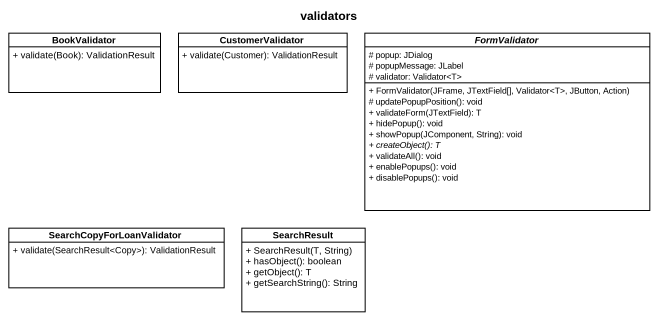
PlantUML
@startuml
title validators
hide circle
hide empty members
skinparam classAttributeIconSize 0
class BookValidator {
  + validate(Book): ValidationResult
}
class CustomerValidator {
  + validate(Customer): ValidationResult
}
abstract class FormValidator {
  # popup: JDialog
  # popupMessage: JLabel
  # validator: Validator<T>
  + FormValidator(JFrame, JTextField[], Validator<T>, JButton, Action)
  # updatePopupPosition(): void
  + validateForm(JTextField): T
  + hidePopup(): void
  + showPopup(JComponent, String): void
  {abstract} + createObject(): T
  + validateAll(): void
  + enablePopups(): void
  + disablePopups(): void
}
class SearchCopyForLoanValidator {
  + validate(SearchResult<Copy>): ValidationResult
}
class SearchResult {
  + SearchResult(T, String)
  + hasObject(): boolean
  + getObject(): T
  + getSearchString(): String
}
@enduml
